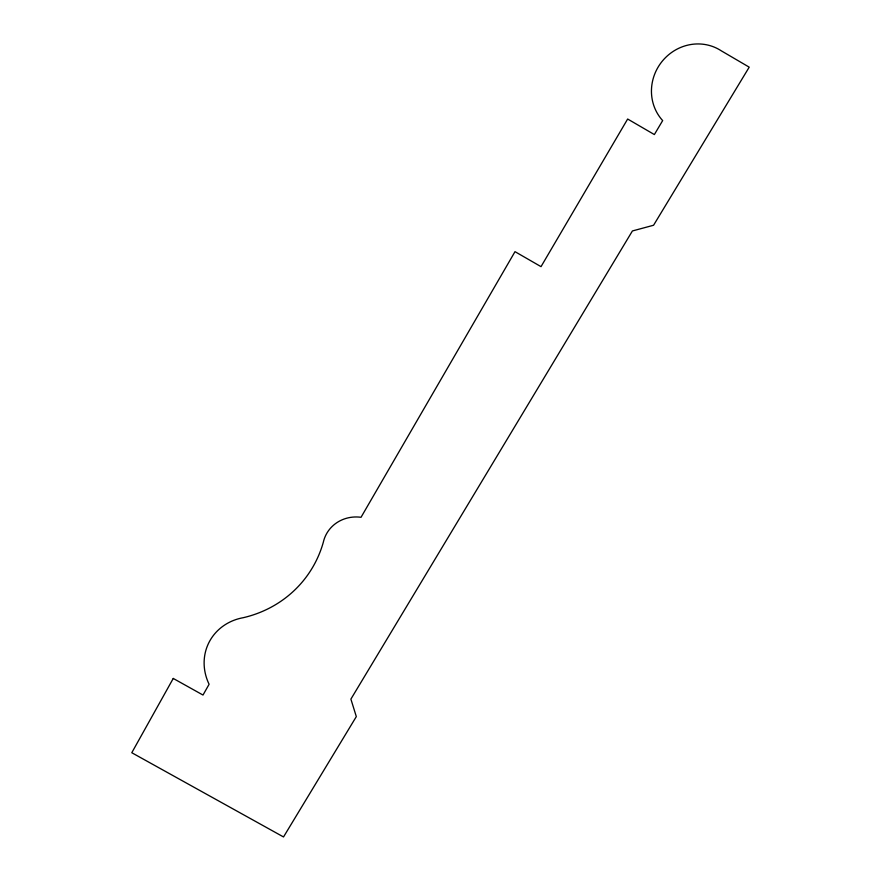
<?xml version="1.0" encoding="UTF-8"?>
<svg xmlns="http://www.w3.org/2000/svg" width="881" height="881" viewBox="0 0 881 881"><rect width="100%" height="100%" fill="white"/><g stroke="black" fill="none" stroke-linecap="round" stroke-linejoin="round"><path stroke-width="1.32" d="M173.249 678.447L131.787 752.726L283.517 836.95L356.32 716.605L350.891 699.118L632.415 230.954L653.57 225.25L749.213 67.165L721.264 50.812A45.9 43.709 -53.7 0 0 662.644 60.734A45.9 43.709 -53.7 0 0 662.666 120.587L654.363 134.562L627.657 119.023L541.022 266.646L515 251.658L361.034 517.29A35.306 33.313 22.9 0 0 323.305 542.3A121.016 113.01 35 0 1 243.376 617.669A53.014 48.576 25.6 0 0 209.105 684.273L203.004 695.043L173.249 678.447"/></g></svg>
